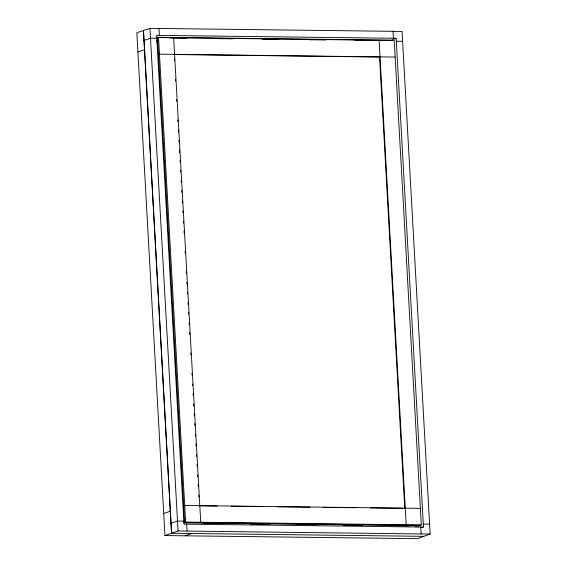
<?xml version="1.0" encoding="UTF-8"?>
<svg xmlns="http://www.w3.org/2000/svg" width="567" height="567" viewBox="0 0 567 567"><rect width="100%" height="100%" fill="white"/><g stroke="black" fill="none" stroke-linecap="round" stroke-linejoin="round"><path stroke-width="0.85" d="M421.841 527.487L423.464 527.055L396.135 38.287L391.315 40.151L156.549 37.28M171.61 533.249L143.501 30.505L149.957 28.35L402.06 31.433L430.162 534.064L417.347 538.65L164.954 535.567L136.838 32.73L143.43 30.533L171.532 533.249L423.818 536.332M185.14 535.808L191.66 533.497M164.954 535.567L178.059 530.981L430.162 534.064M158.54 37.564L157.52 37.918L184.608 522.434L420.282 525.318L421.302 524.964L394.214 40.448L158.54 37.564L185.629 522.087L184.608 522.434M156.435 41.986L157.86 41.49M184.644 520.52L183.219 521.009L184.913 521.03M144.061 40.448L150.51 38.244L156.818 38.322M137.916 51.958L144.5 49.705M163.721 513.475L170.298 511.221M171.05 523.298L177.506 521.094L183.814 521.165M396.135 38.287L156.655 35.36L183.977 524.128L423.464 527.055M170.114 38.074L186.805 38.28M216.027 38.634L232.853 38.84M262.074 39.201L278.9 39.407M309.008 39.768L325.834 39.981M355.055 40.335L371.881 40.541M396.298 41.249L402.613 41.327M156.492 40.314L158.2 40.335M159.469 54.17L395.142 57.054M174.097 54.524L379.55 57.033L404.781 508.344M184.7 505.481L420.374 508.358M199.336 505.828L217.041 506.048M231.216 506.218L263.095 506.607M277.263 506.785L310.029 507.182M323.31 507.345L356.076 507.748M370.244 507.919L403.009 508.323M423.294 524.099L429.609 524.17M185.629 522.087L421.302 524.964M183.694 522.809L416.022 525.644L416.093 526.984M203.496 523.376L223.823 523.625M250.338 523.951L269.786 524.184M297.179 524.525L316.627 524.759M343.141 525.085L362.589 525.318M389.104 525.644L409.275 525.893M393.051 31.32L393.441 38.251M420.764 527.027L421.153 533.958M418.46 525.673L418.531 527.012M379.103 40.264L406.192 524.78M173.651 37.755L200.739 522.271M174.345 58.94L174.445 60.704M175.487 79.252L175.579 81.017M176.62 99.565L176.72 101.33M177.755 119.878L177.854 121.643M178.3 129.595L178.449 132.239M178.888 140.191L178.988 141.956M179.434 149.908L179.583 152.558M180.023 160.504L180.122 162.268M180.568 170.22L180.667 171.985M181.164 180.816L181.263 182.581M181.702 190.533L181.801 192.298M182.298 201.129L182.397 202.894M182.843 210.846L182.943 212.611M183.432 221.442L183.531 223.214M183.977 231.159L184.077 232.924M185.111 251.472L185.211 253.236M186.245 271.784L186.345 273.549M186.841 282.387L186.94 284.152M187.386 292.097L187.479 293.869M187.975 302.7L188.074 304.465M188.52 312.41L188.62 314.182M189.109 323.013L189.208 324.778M189.654 332.723L189.754 334.495M190.788 353.043L190.888 354.807M191.922 373.355L192.022 375.12M192.518 383.951L192.617 385.716M193.063 393.668L193.163 395.433M193.652 404.264L193.751 406.029M194.197 413.981L194.297 415.746M194.743 423.691L194.842 425.463M195.332 434.294L195.431 436.058M195.877 444.011L195.976 445.775M196.465 454.606L196.565 456.371M197.011 464.323L197.11 466.088M197.607 474.919L197.706 476.684M198.145 484.636L198.244 486.401M198.741 495.232L198.84 496.997M158.958 28.463L159.348 35.395M186.671 524.163L187.06 531.095M149.957 28.35L178.059 530.981"/></g></svg>
